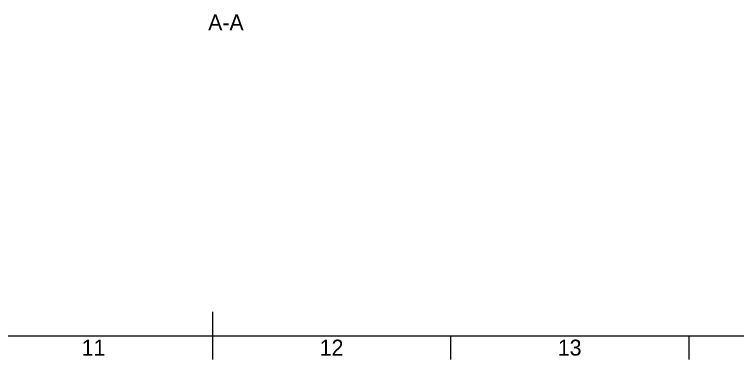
# Model space of a CAD drawing. Header units: millimetres. Extents: x 10 to 2348, y 8 to 1670.
# Drawn here: x 1095.7 to 1399.4, y 7.5 to 152.4 of the extents above; entities that cross this region are included whole.
import ezdxf

# ---------------------------------------------------------------- set-up
doc = ezdxf.new("R2010")
doc.units = ezdxf.units.MM
doc.layers.add('Annotations', color=7, linetype='Continuous')
doc.layers.add('Border', color=7, linetype='Continuous')
doc.styles.add('Shapr16', font='txt', dxfattribs={"height": 6.699})
doc.styles.add('Shapr80', font='txt', dxfattribs={"height": 3.3495})

msp = doc.modelspace()

# ---------------------------------------------------------------- linework, layer by layer
at = {"layer": 'Border', "linetype": 'Continuous', "lineweight": 15}
for p, q in [((1178.86, 27.55), (1178.86, 7.55)), ((19.86, 17.55), (2337.86, 17.55)), ((1278.86, 17.55), (1278.86, 7.55)), ((1378.86, 17.55), (1378.86, 7.55))]:
    msp.add_line(p, q, dxfattribs=at)

# ---------------------------------------------------------------- texts
at = {"layer": 'Annotations', "linetype": 'Continuous', "lineweight": 40, "insert": (1184.48, 152.43), "char_height": 6.699, "width": 2000, "attachment_point": 2, "style": 'Shapr16'}
msp.add_mtext('A-A', dxfattribs=at)
msp.add_mtext('A-A', dxfattribs=at)
msp.add_mtext('A-A', dxfattribs=at)
msp.add_mtext('A-A', dxfattribs=at)
msp.add_mtext('A-A', dxfattribs=at)
msp.add_mtext('A-A', dxfattribs=at)
msp.add_mtext('A-A', dxfattribs=at)
msp.add_mtext('A-A', dxfattribs=at)
at = {"layer": 'Border', "linetype": 'Continuous', "lineweight": 15, "char_height": 6.699, "width": 6.699, "attachment_point": 2, "style": 'Shapr80'}
for s, insert in [('11', (1128.86, 15.9)), ('12', (1228.86, 15.9)), ('13', (1328.86, 15.9))]:
    msp.add_mtext(s, dxfattribs=dict(at, insert=insert))

doc.saveas('drawing.dxf')
